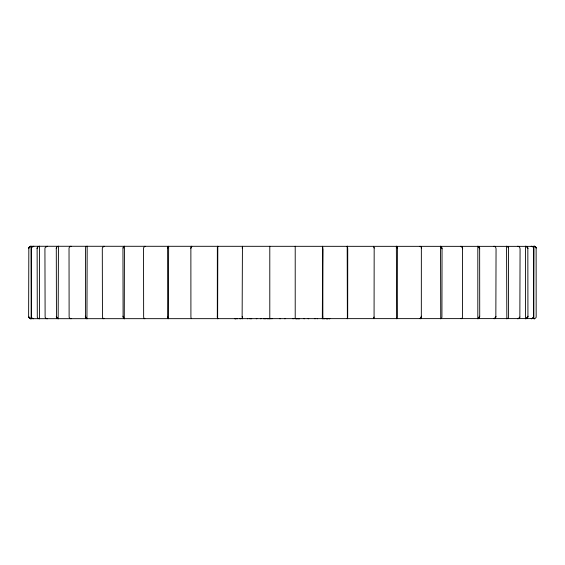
<?xml version="1.0" encoding="UTF-8"?>
<svg xmlns="http://www.w3.org/2000/svg" width="565" height="565" viewBox="0 0 565 565"><rect width="100%" height="100%" fill="white"/><g stroke="black" fill="none" stroke-linecap="round" stroke-linejoin="round"><path stroke-width="0.85" d="M322.594 246.615L322.332 246.269A2.55 0.53 -90 0 1 322.664 246.827L322.332 318.731L325.15 318.731M322.707 247.018L322.495 318.603A2.543 0.53 90 0 0 322.587 318.427M191.373 246.573A2.55 1.038 90 0 1 191.867 246.269L191.267 246.736A2.543 1.031 -90 0 0 190.871 248.113L190.913 317.177A2.543 1.038 90 0 0 191.577 318.632L191.577 318.632M167.628 248.254L167.699 317.269A2.543 1.031 90 0 0 168.356 318.632L168.638 246.269L167.989 246.827A2.543 1.031 -90 0 0 167.685 247.823C167.219 249.349 169.429 245.203 168.172 246.552M242.434 246.531L242.138 316.188L242.668 318.731L242.307 318.731M322.841 316.887L322.396 318.709A2.634 0.551 90 0 0 322.65 318.229A2.543 0.53 90 0 0 322.841 316.894L322.862 248.812M420.72 246.615L419.979 246.269L420.911 246.827A2.543 1.497 -90 0 1 421.356 247.823L421.328 317.269A2.543 1.497 90 0 1 420.155 318.709L420.445 318.603A2.543 1.497 -90 0 0 420.692 318.42M494.848 318.448L494.121 318.709A2.543 2.204 -90 0 0 495.844 317.269L496.056 248.812L495.696 247.421A2.55 2.204 90 0 0 493.852 246.269L494.827 246.531M479.713 316.188L479.565 317.177A2.543 1.893 90 0 1 478.414 318.603L477.82 318.731L477.82 246.269L478.915 246.736A2.543 1.893 -90 0 1 479.643 248.113L479.713 316.188L477.82 318.731L478.661 318.469M56.288 248.254L56.444 317.269A2.543 2.204 90 0 0 58.167 318.709L58.435 246.269L57.058 246.827A2.543 2.204 -90 0 0 56.408 247.823L56.288 248.254L56.408 247.823M527.929 316.188L527.745 317.177A2.543 2.422 89.9 0 1 526.177 318.632L525.514 318.731L525.514 246.269L526.912 246.736A2.543 2.415 90 0 1 527.837 248.113L527.929 316.188L526.262 318.603L525.514 318.731M37.128 248.254L37.297 317.269A2.543 2.422 -90 0 0 39.486 318.731L39.486 246.269L37.975 246.827A2.543 2.415 90 0 0 37.255 247.823L37.128 248.254L37.255 247.823M536.171 247.823A2.543 2.528 89.8 0 0 534.624 246.397L533.84 246.269L533.84 318.731A2.543 2.528 -89.8 0 0 536.171 317.177L536.129 247.731A2.543 2.528 -89.9 0 0 534.539 246.368L31.16 246.269L29.578 246.827A2.543 2.528 -90 0 0 28.829 247.823L28.631 316.188L29.232 317.82L30.722 318.688L534.624 318.603M374.108 317.057L373.458 318.603A2.543 1.031 -90 0 0 374.072 317.269L374.171 248.812C374.729 247.979 372.674 245.507 373.649 246.615M124.455 246.269L123.347 247.103L122.958 248.812L123.099 317.269A2.543 1.497 90 0 0 124.272 318.709L124.455 246.269L123.707 246.615M242.159 248.113L242.604 246.291M518.804 318.427A2.543 2.422 -89.9 0 1 518.409 318.603L517.653 318.731L518.324 318.632A2.543 2.422 90 0 0 519.849 317.269L520.075 248.812L519.68 247.421A2.55 2.422 89.9 0 0 517.653 246.269L518.727 246.531M527.703 317.269L527.901 316.591M123.036 248.028L123.184 247.463M531.969 318.603L531.178 318.731L531.877 318.632A2.543 2.528 -89.8 0 0 533.473 317.269L533.713 248.812L533.296 247.421A2.55 2.535 -89.9 0 0 531.178 246.269L532.442 246.615M190.85 248.374L191.577 246.368M217.532 246.615L217.8 246.269L217.631 318.603M420.155 318.709L421.476 316.188M347.369 318.603L347.2 246.269L347.729 248.812L347.687 317.177A2.543 0.53 -90 0 1 347.2 318.731M494.121 318.709L496.028 316.591M144.365 246.531L145.021 246.269L143.785 247.385A2.543 1.49 -90 0 0 143.531 248.812L143.644 317.177A2.543 1.497 90 0 0 144.555 318.603L144.845 318.709A2.634 1.547 -90 0 1 144.343 318.455M518.324 318.632L519.92 317.057M526.177 318.632L527.781 317.057M28.695 248.254L30.757 246.305M531.877 318.632L533.551 317.057M46.273 246.531L47.347 246.269L45.341 247.385A2.543 2.415 -90 0 0 44.925 248.812L45.115 317.177A2.543 2.422 90 0 0 46.591 318.603L47.347 318.731A2.543 2.422 -89.9 0 1 46.273 318.469M32.699 246.531L33.822 246.269L31.725 247.385A2.543 2.528 90 0 0 31.287 248.812L31.485 317.177A2.543 2.528 89.8 0 0 33.512 318.709L33.031 318.603M396.686 318.603L396.362 246.269L397.096 247.018L397.4 248.812L397.315 317.177A2.543 1.038 90 0 1 396.644 318.632L396.362 318.731M86.233 246.615L87.18 246.269L86.946 318.709A2.543 1.893 -90 0 1 85.463 317.269L85.598 247.421A2.55 1.893 -90 0 1 87.18 246.269M461.669 318.448L461.04 318.709A2.543 1.893 -90 0 0 462.523 317.269L462.551 247.823A2.543 1.893 -90 0 0 461.993 246.827L460.807 246.269L461.647 246.531M57.439 246.552L58.435 246.269M38.392 246.552L39.486 246.269M440.545 318.731L441.011 318.603A2.543 1.497 -90 0 0 441.922 317.177L442.042 248.812A2.543 1.49 90 0 0 441.781 247.385L440.545 246.269L440.728 318.709A2.634 1.547 90 0 0 441.223 318.455M506.565 318.731L507.25 318.603A2.543 2.204 90 0 0 508.592 317.177L508.557 247.731A2.543 2.204 90 0 0 507.836 246.736L506.565 246.269L506.833 318.709A2.543 2.204 -90 0 0 507.54 318.469M235.16 318.731L236.064 318.731L234.616 318.731M329.896 318.731L328.936 318.731L329.331 318.731M236.784 318.731L237.505 318.731M265.818 318.731L263.594 318.731M249.751 318.731L251.722 318.731M260.493 318.731L261.087 318.731M271.49 318.731L272.189 318.731M284.576 318.731L285.276 318.731M296.18 318.731L296.83 318.731M298.087 318.731L295.728 318.731M298.807 318.731L299.45 318.731L297.96 318.731M308.109 318.731L308.73 318.731M317.212 318.731L317.636 318.731M314.698 318.731L315.249 318.731M241.029 318.731L239.85 318.731M256.27 318.731L256.891 318.731M266.913 318.731L267.944 318.731M268.17 318.731L270.684 318.731M279.724 318.731L280.424 318.731M292.811 318.731L293.51 318.731M303.913 318.731L304.507 318.731M247.364 318.731L247.788 318.731M506.565 246.269L507.561 246.552M39.486 318.731L38.738 318.603A2.543 2.422 90 0 1 38.335 318.427M440.545 246.269L441.209 246.531M28.66 248.409A2.543 2.528 90 0 1 29.069 247.385L31.16 246.269L31.16 318.731L30.411 318.618A2.543 2.528 89.9 0 1 28.829 317.177M477.82 246.269L478.682 246.552M58.435 318.731L57.75 318.603M87.18 318.731L86.586 318.603M168.638 318.731L168.172 318.448M124.455 318.731L123.989 318.603M217.8 246.269A2.55 0.53 90 0 0 217.356 247.421L217.32 317.269A2.543 0.53 90 0 0 217.737 318.709L217.8 318.731M70.053 318.385L71.148 318.731L70.463 318.603A2.543 2.204 -90 0 1 69.121 317.177L69.029 248.113A2.543 2.204 -90 0 1 69.876 246.736L71.148 246.269A2.543 2.204 -90 0 0 70.095 246.58M533.84 246.269L536.206 247.943M28.794 317.057L31.16 318.731M507.172 246.368L508.557 247.731M56.26 316.591L58.167 318.709M526.177 246.368L527.894 248.374M478.054 246.291L479.713 248.812M85.287 316.188L86.946 318.709M440.728 246.291L442.042 248.812M122.958 316.188L124.272 318.709M396.489 246.291L397.357 248.113M461.669 246.552L462.7 248.812M167.671 317.057L168.356 318.632M527.858 248.205L527.533 247.421A2.55 2.422 -90 0 0 527.307 247.103M347.263 246.291L347.708 248.113M217.278 316.591L217.737 318.709M421.356 247.823L421.434 248.254M374.016 247.463L374.115 248.028M242.145 316.584L242.293 317.982M295.213 246.269L295.213 318.731M269.788 246.269L269.788 318.731M103.289 246.573A2.55 1.893 -90 0 1 104.193 246.269L102.625 247.385A2.543 1.886 90 0 0 102.3 248.812L102.449 317.177A2.543 1.893 -90 0 0 103.6 318.603L103.96 318.709A2.543 1.893 90 0 1 103.353 318.469M525.514 246.269A2.55 2.422 -90 0 1 526.665 246.573M396.362 246.269A2.55 1.038 -90 0 1 396.856 246.573M347.2 246.269A2.55 0.53 -90 0 1 347.454 246.573M534.652 318.695L534.207 318.731L534.652 318.695M30.793 246.269L30.397 246.298L30.821 246.269M327.947 318.731L326.316 318.731L327.947 318.731M534.207 246.269L534.652 246.305L534.207 246.269M30.821 318.731L30.348 318.695L30.793 318.731"/></g></svg>
